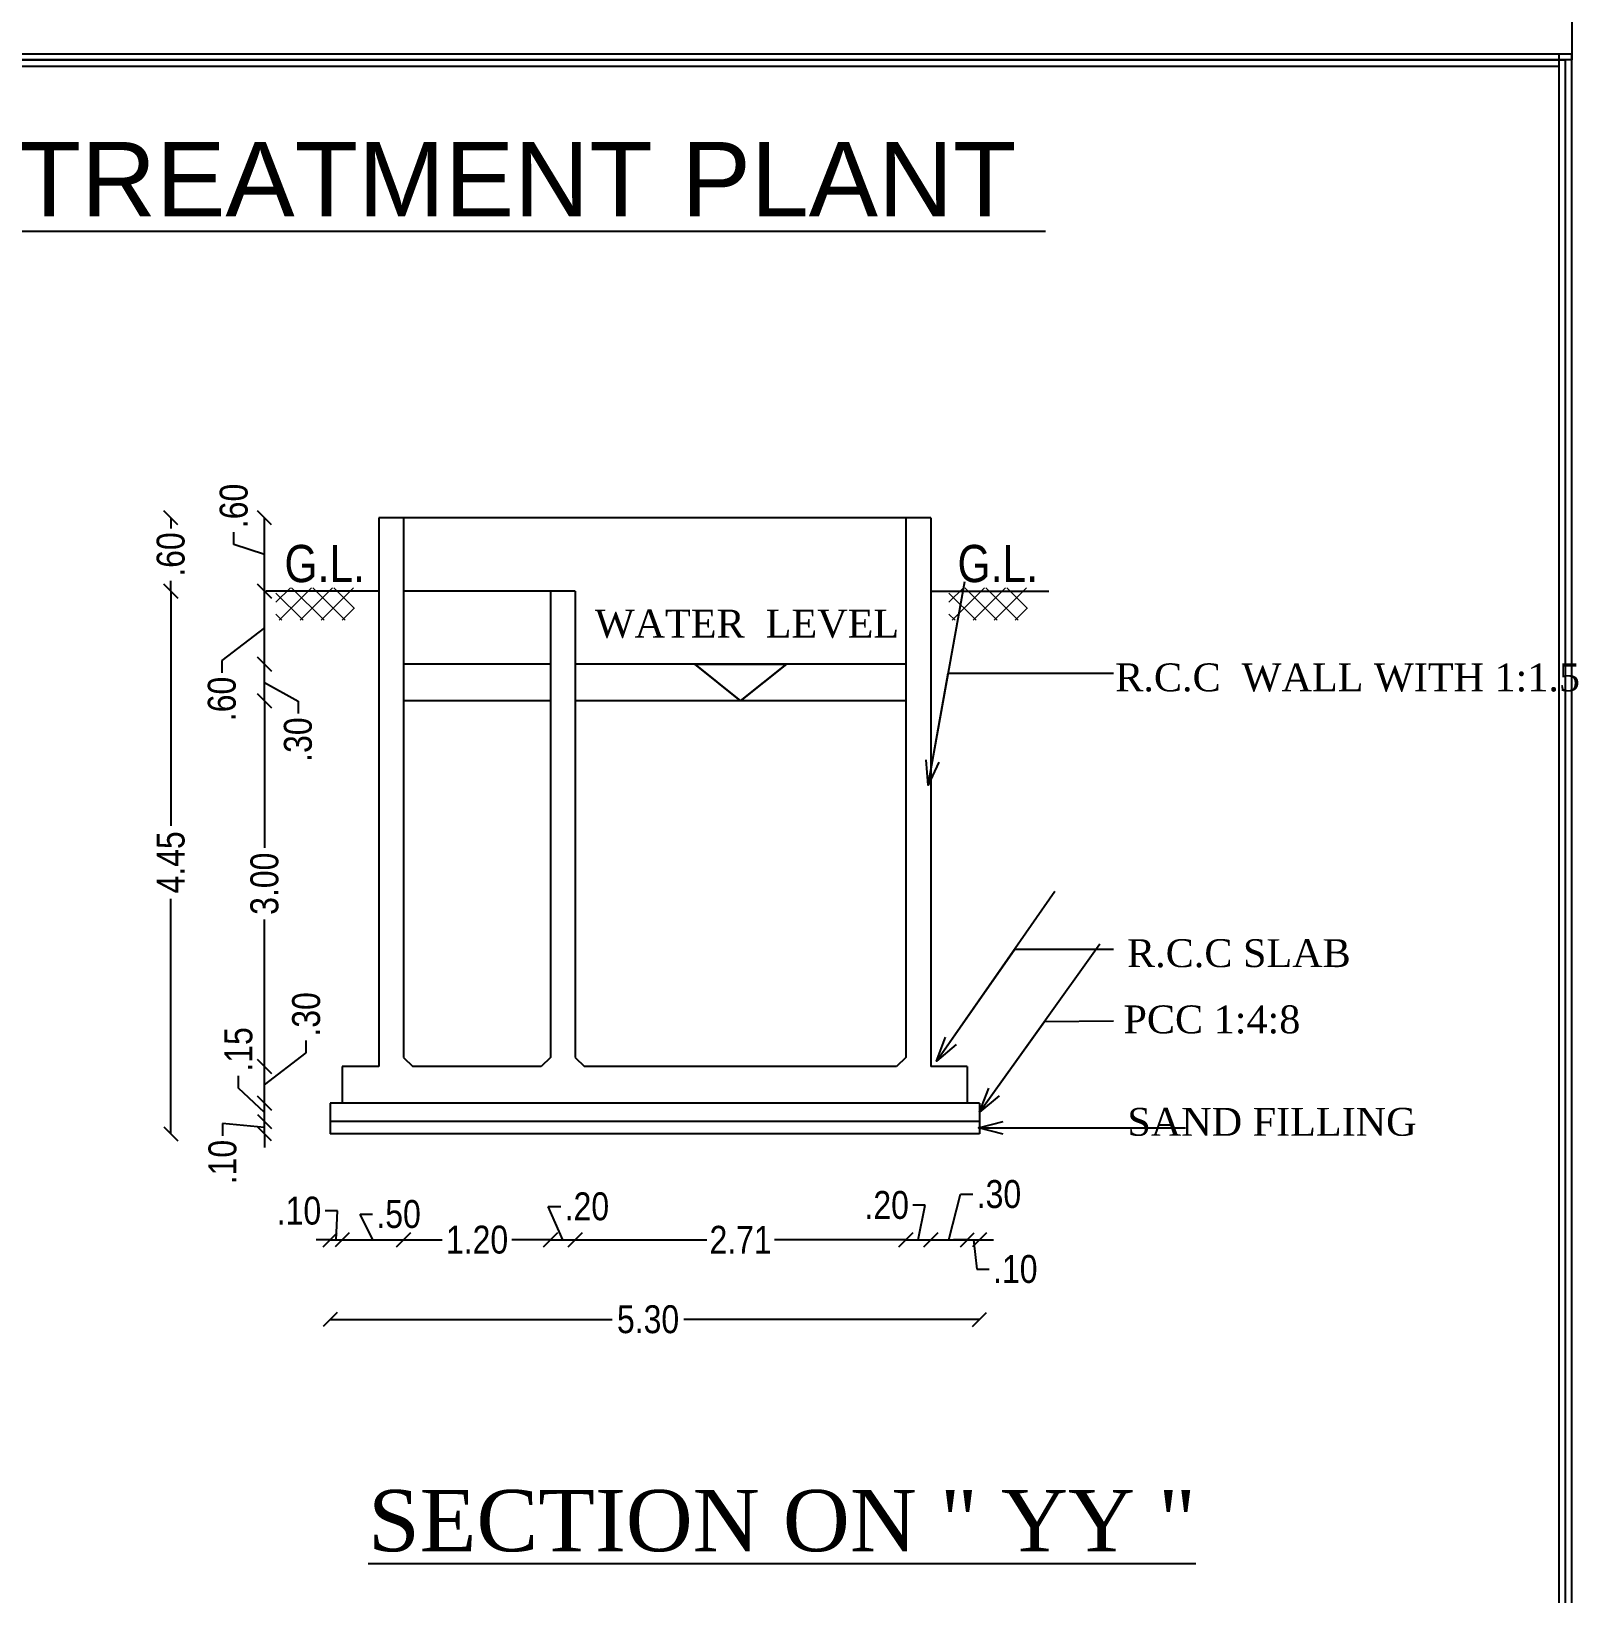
# Model space of a CAD drawing. Header units: metres. Extents: x 605 to 716, y 216 to 296.
# Drawn here: x 633.1 to 640.54, y 223.35 to 230.9 of the extents above; entities that cross this region are included whole.
import ezdxf

# ---------------------------------------------------------------- set-up
doc = ezdxf.new("R2010")
doc.units = ezdxf.units.M
for name, color, linetype in [('Dim', 3, 'Continuous'), ('Layer3', 156, 'Continuous'), ('TEXT', 7, 'Continuous')]:
    doc.layers.add(name, color=color, linetype=linetype)
for name, color, linetype, lineweight in [('grid', 8, 'Continuous', 13), ('JOINERY', 224, 'Continuous', 30), ('wall', 2, 'Continuous', 18)]:
    doc.layers.add(name, color=color, linetype=linetype, lineweight=lineweight)
doc.styles.add('BOUND1', font='times.ttf')
doc.styles.add('HANDWRITE', font='ARIALN.TTF')
doc.styles.get("Standard").update_dxf_attribs({"font": 'arial.ttf'})
doc.dimstyles.new('APP', dxfattribs={"dimscale": 0, "dimtxt": 9, "dimasz": 4.5, "dimexe": 0.18, "dimexo": 0.0625, "dimgap": 2, "dimtad": 0, "dimlfac": 0.0254, "dimzin": 4, "dimdsep": 46, "dimtxsty": 'HANDWRITE', "dimblk1": 'OBLIQUE', "dimblk2": 'OBLIQUE', "dimsah": 1, "dimcen": 0.09, "dimse1": 1, "dimse2": 1, "dimadec": 0, "dimazin": 0, "dimtfac": 1, "dimtmove": 0, "dimatfit": 3, "dimldrblk": 'OBLIQUE', "dimfxl": 0, "dimtolj": 1, "dimtzin": 0, "dimarcsym": 0})

# ---------------------------------------------------------------- blocks, each defined once
blk = doc.blocks.new('_Oblique')
at = {"color": 0, "linetype": 'ByBlock', "lineweight": -2}
blk.add_line((-0.5, -0.5), (0.5, 0.5), dxfattribs=at)
blk = doc.blocks.new('*D332')
at = {"layer": 'Defpoints', "color": 0}
for p in [(316259.94, -10497.76), (316269.98, -10497.76), (316269.98, -10501.7)]:
    blk.add_point(p, dxfattribs=at)
at = {"layer": 'Dim', "color": 0, "lineweight": -2}
for p, q in [((316259.94, -10497.76), (316259.94, -10493.26)), ((316259.94, -10499.73), (316246.41, -10498.43)), ((316246.41, -10498.43), (316246.41, -10502.43)), ((316259.94, -10501.7), (316259.94, -10497.76)), ((316259.94, -10501.7), (316259.94, -10497.76)), ((316259.94, -10501.7), (316259.94, -10506.2))]:
    blk.add_line(p, q, dxfattribs=at)
at = {"layer": 'Dim', "color": 0, "lineweight": -2, "xscale": 4.5, "yscale": 4.5, "zscale": 4.5}
for p, rotation in [((316259.94, -10497.76), 270), ((316259.94, -10501.7), 90)]:
    blk.add_blockref('_Oblique', p, dxfattribs=dict(at, rotation=rotation))
at = {"layer": 'Dim', "color": 0, "insert": (316246.41, -10510.86), "char_height": 9, "attachment_point": 5, "rotation": 90, "style": 'HANDWRITE'}
blk.add_mtext('\\A1;.10', dxfattribs=at)
blk = doc.blocks.new('*D333')
at = {"layer": 'Defpoints', "color": 0}
for p in [(316259.94, -10491.86), (316269.98, -10491.86), (316269.98, -10497.76)]:
    blk.add_point(p, dxfattribs=at)
at = {"layer": 'Dim', "color": 0, "lineweight": -2}
for p, q in [((316251.57, -10486.98), (316251.57, -10482.98)), ((316259.94, -10494.81), (316251.57, -10486.98)), ((316259.94, -10497.76), (316259.94, -10491.86))]:
    blk.add_line(p, q, dxfattribs=at)
at = {"layer": 'Dim', "color": 0, "lineweight": -2, "xscale": 4.5, "yscale": 4.5, "zscale": 4.5}
for p, rotation in [((316259.94, -10491.86), 90), ((316259.94, -10497.76), 270)]:
    blk.add_blockref('_Oblique', p, dxfattribs=dict(at, rotation=rotation))
at = {"layer": 'Dim', "color": 0, "insert": (316251.57, -10474.5), "char_height": 9, "attachment_point": 5, "rotation": 90, "style": 'HANDWRITE'}
blk.add_mtext('\\A1;.15', dxfattribs=at)
blk = doc.blocks.new('*D334')
at = {"layer": 'Defpoints', "color": 0}
for p in [(316259.94, -10480.06), (316273.91, -10480.06), (316269.98, -10491.86)]:
    blk.add_point(p, dxfattribs=at)
at = {"layer": 'Dim', "color": 0, "lineweight": -2}
for p, q in [((316273.4, -10475.64), (316273.4, -10471.64)), ((316259.94, -10485.96), (316273.4, -10475.64)), ((316259.94, -10491.86), (316259.94, -10480.06))]:
    blk.add_line(p, q, dxfattribs=at)
at = {"layer": 'Dim', "color": 0, "lineweight": -2, "xscale": 4.5, "yscale": 4.5, "zscale": 4.5}
for p, rotation in [((316259.94, -10480.06), 90), ((316259.94, -10491.86), 270)]:
    blk.add_blockref('_Oblique', p, dxfattribs=dict(at, rotation=rotation))
at = {"layer": 'Dim', "color": 0, "insert": (316273.4, -10463.2), "char_height": 9, "attachment_point": 5, "rotation": 90, "style": 'HANDWRITE'}
blk.add_mtext('\\A1;.30', dxfattribs=at)
blk = doc.blocks.new('*D335')
at = {"layer": 'Defpoints', "color": 0}
for p in [(316259.94, -10362.02), (316293.72, -10362.02), (316273.91, -10480.06)]:
    blk.add_point(p, dxfattribs=at)
at = {"layer": 'Dim', "color": 0, "lineweight": -2}
for p, q in [((316259.94, -10362.02), (316259.94, -10409.47)), ((316259.94, -10480.06), (316259.94, -10432.62))]:
    blk.add_line(p, q, dxfattribs=at)
at = {"layer": 'Dim', "color": 0, "lineweight": -2, "xscale": 4.5, "yscale": 4.5, "zscale": 4.5}
for p, rotation in [((316259.94, -10362.02), 90), ((316259.94, -10480.06), 270)]:
    blk.add_blockref('_Oblique', p, dxfattribs=dict(at, rotation=rotation))
at = {"layer": 'Dim', "color": 0, "insert": (316259.94, -10421.04), "char_height": 9, "attachment_point": 5, "rotation": 90, "style": 'HANDWRITE'}
blk.add_mtext('\\A1;3.00', dxfattribs=at)
blk = doc.blocks.new('*D336')
at = {"layer": 'Defpoints', "color": 0}
for p in [(316259.94, -10350.22), (316293.72, -10350.22), (316293.72, -10362.02)]:
    blk.add_point(p, dxfattribs=at)
at = {"layer": 'Dim', "color": 0, "lineweight": -2}
for p, q in [((316259.94, -10362.02), (316259.94, -10350.22)), ((316259.94, -10356.12), (316270.74, -10362.1)), ((316270.74, -10362.1), (316270.74, -10366.1))]:
    blk.add_line(p, q, dxfattribs=at)
at = {"layer": 'Dim', "color": 0, "lineweight": -2, "xscale": 4.5, "yscale": 4.5, "zscale": 4.5}
for p, rotation in [((316259.94, -10350.22), 90), ((316259.94, -10362.02), 270)]:
    blk.add_blockref('_Oblique', p, dxfattribs=dict(at, rotation=rotation))
at = {"layer": 'Dim', "color": 0, "insert": (316270.74, -10374.53), "char_height": 9, "attachment_point": 5, "rotation": 90, "style": 'HANDWRITE'}
blk.add_mtext('\\A1;.30', dxfattribs=at)
blk = doc.blocks.new('*D337')
at = {"layer": 'Defpoints', "color": 0}
for p in [(316259.94, -10326.62), (316293.72, -10326.62), (316293.72, -10350.22)]:
    blk.add_point(p, dxfattribs=at)
at = {"layer": 'Dim', "color": 0, "lineweight": -2}
for p, q in [((316259.94, -10350.22), (316259.94, -10326.62)), ((316259.94, -10338.42), (316246.2, -10348.97)), ((316246.2, -10348.97), (316246.2, -10352.97))]:
    blk.add_line(p, q, dxfattribs=at)
at = {"layer": 'Dim', "color": 0, "lineweight": -2, "xscale": 4.5, "yscale": 4.5, "zscale": 4.5}
for p, rotation in [((316259.94, -10326.62), 90), ((316259.94, -10350.22), 270)]:
    blk.add_blockref('_Oblique', p, dxfattribs=dict(at, rotation=rotation))
at = {"layer": 'Dim', "color": 0, "insert": (316246.2, -10361.41), "char_height": 9, "attachment_point": 5, "rotation": 90, "style": 'HANDWRITE'}
blk.add_mtext('\\A1;.60', dxfattribs=at)
blk = doc.blocks.new('*D338')
at = {"layer": 'Defpoints', "color": 0}
for p in [(316259.94, -10303.01), (316293.72, -10303.01), (316293.72, -10326.62)]:
    blk.add_point(p, dxfattribs=at)
at = {"layer": 'Dim', "color": 0, "lineweight": -2}
for p, q in [((316259.94, -10326.62), (316259.94, -10303.01)), ((316250.04, -10311.56), (316250.04, -10307.56)), ((316259.94, -10314.81), (316250.04, -10311.56))]:
    blk.add_line(p, q, dxfattribs=at)
at = {"layer": 'Dim', "color": 0, "lineweight": -2, "xscale": 4.5, "yscale": 4.5, "zscale": 4.5}
for p, rotation in [((316259.94, -10303.01), 90), ((316259.94, -10326.62), 270)]:
    blk.add_blockref('_Oblique', p, dxfattribs=dict(at, rotation=rotation))
at = {"layer": 'Dim', "color": 0, "insert": (316250.04, -10299.13), "char_height": 9, "attachment_point": 5, "rotation": 90, "style": 'HANDWRITE'}
blk.add_mtext('\\A1;.60', dxfattribs=at)
blk = doc.blocks.new('*D339')
at = {"layer": 'Defpoints', "color": 0}
for p in [(316229.71, -10326.62), (316296.8, -10326.62), (316281.07, -10501.7)]:
    blk.add_point(p, dxfattribs=at)
at = {"layer": 'Dim', "color": 0, "lineweight": -2}
for p, q in [((316229.71, -10326.62), (316229.71, -10402.39)), ((316229.71, -10501.7), (316229.71, -10425.92))]:
    blk.add_line(p, q, dxfattribs=at)
at = {"layer": 'Dim', "color": 0, "lineweight": -2, "xscale": 4.5, "yscale": 4.5, "zscale": 4.5}
for p, rotation in [((316229.71, -10326.62), 90), ((316229.71, -10501.7), 270)]:
    blk.add_blockref('_Oblique', p, dxfattribs=dict(at, rotation=rotation))
at = {"layer": 'Dim', "color": 0, "insert": (316229.71, -10414.16), "char_height": 9, "attachment_point": 5, "rotation": 90, "style": 'HANDWRITE'}
blk.add_mtext('\\A1;4.45', dxfattribs=at)
blk = doc.blocks.new('*D340')
at = {"layer": 'Defpoints', "color": 0}
for p in [(316229.71, -10303.01), (316296.8, -10303.01), (316296.8, -10326.62)]:
    blk.add_point(p, dxfattribs=at)
at = {"layer": 'Dim', "color": 0, "lineweight": -2}
for p, q in [((316229.71, -10303.01), (316229.71, -10306.37)), ((316229.71, -10326.62), (316229.71, -10323.25))]:
    blk.add_line(p, q, dxfattribs=at)
at = {"layer": 'Dim', "color": 0, "lineweight": -2, "xscale": 4.5, "yscale": 4.5, "zscale": 4.5}
for p, rotation in [((316229.71, -10303.01), 90), ((316229.71, -10326.62), 270)]:
    blk.add_blockref('_Oblique', p, dxfattribs=dict(at, rotation=rotation))
at = {"layer": 'Dim', "color": 0, "insert": (316229.71, -10314.81), "char_height": 9, "attachment_point": 5, "rotation": 90, "style": 'HANDWRITE'}
blk.add_mtext('\\A1;.60', dxfattribs=at)
blk = doc.blocks.new('*D310')
at = {"layer": 'Defpoints', "color": 0}
for p in [(316281.07, -10491.86), (316285, -10491.86), (316285, -10535.93)]:
    blk.add_point(p, dxfattribs=at)
at = {"layer": 'grid', "color": 0, "lineweight": -2}
for p, q in [((316283.49, -10526.58), (316279.49, -10526.58)), ((316283.03, -10535.93), (316283.49, -10526.58)), ((316281.07, -10535.93), (316276.57, -10535.93)), ((316281.07, -10535.93), (316285, -10535.93)), ((316281.07, -10535.93), (316285, -10535.93)), ((316285, -10535.93), (316289.5, -10535.93))]:
    blk.add_line(p, q, dxfattribs=at)
at = {"layer": 'grid', "color": 0, "lineweight": -2, "xscale": 4.5, "yscale": 4.5, "zscale": 4.5}
blk.add_blockref('_Oblique', (316281.07, -10535.93), dxfattribs=at)
at = {"layer": 'grid', "color": 0, "lineweight": -2, "xscale": 4.5, "yscale": 4.5, "zscale": 4.5, "rotation": 180}
blk.add_blockref('_Oblique', (316285, -10535.93), dxfattribs=at)
at = {"layer": 'grid', "color": 0, "insert": (316271.05, -10526.58), "char_height": 9, "attachment_point": 5, "style": 'HANDWRITE'}
blk.add_mtext('\\A1;.10', dxfattribs=at)
blk = doc.blocks.new('*D311')
at = {"layer": 'Defpoints', "color": 0}
for p in [(316304.8, -10431.58), (316285, -10491.86), (316304.8, -10535.93)]:
    blk.add_point(p, dxfattribs=at)
at = {"layer": 'grid', "color": 0, "lineweight": -2}
for p, q in [((316294.9, -10535.93), (316290.74, -10527.68)), ((316290.74, -10527.68), (316294.74, -10527.68)), ((316285, -10535.93), (316304.8, -10535.93))]:
    blk.add_line(p, q, dxfattribs=at)
at = {"layer": 'grid', "color": 0, "lineweight": -2, "xscale": 4.5, "yscale": 4.5, "zscale": 4.5, "rotation": 180}
blk.add_blockref('_Oblique', (316285, -10535.93), dxfattribs=at)
at = {"layer": 'grid', "color": 0, "lineweight": -2, "xscale": 4.5, "yscale": 4.5, "zscale": 4.5}
blk.add_blockref('_Oblique', (316304.8, -10535.93), dxfattribs=at)
at = {"layer": 'grid', "color": 0, "insert": (316303.18, -10527.68), "char_height": 9, "attachment_point": 5, "style": 'HANDWRITE'}
blk.add_mtext('\\A1;.50', dxfattribs=at)
blk = doc.blocks.new('*D312')
at = {"layer": 'Defpoints', "color": 0}
for p in [(316304.8, -10431.58), (316352.17, -10431.58), (316352.17, -10535.93)]:
    blk.add_point(p, dxfattribs=at)
at = {"layer": 'grid', "color": 0, "lineweight": -2}
for p, q in [((316304.8, -10535.93), (316317.26, -10535.93)), ((316352.17, -10535.93), (316339.71, -10535.93))]:
    blk.add_line(p, q, dxfattribs=at)
at = {"layer": 'grid', "color": 0, "lineweight": -2, "xscale": 4.5, "yscale": 4.5, "zscale": 4.5, "rotation": 180}
blk.add_blockref('_Oblique', (316304.8, -10535.93), dxfattribs=at)
at = {"layer": 'grid', "color": 0, "lineweight": -2, "xscale": 4.5, "yscale": 4.5, "zscale": 4.5}
blk.add_blockref('_Oblique', (316352.17, -10535.93), dxfattribs=at)
at = {"layer": 'grid', "color": 0, "insert": (316328.49, -10535.93), "char_height": 9, "attachment_point": 5, "style": 'HANDWRITE'}
blk.add_mtext('\\A1;1.20', dxfattribs=at)
blk = doc.blocks.new('*D313')
at = {"layer": 'Defpoints', "color": 0}
for p in [(316352.17, -10431.58), (316360.17, -10431.58), (316360.17, -10535.93)]:
    blk.add_point(p, dxfattribs=at)
at = {"layer": 'grid', "color": 0, "lineweight": -2}
for p, q in [((316356.17, -10535.93), (316351.47, -10525.19)), ((316351.47, -10525.19), (316355.47, -10525.19)), ((316352.17, -10535.93), (316360.17, -10535.93))]:
    blk.add_line(p, q, dxfattribs=at)
at = {"layer": 'grid', "color": 0, "lineweight": -2, "xscale": 4.5, "yscale": 4.5, "zscale": 4.5, "rotation": 180}
blk.add_blockref('_Oblique', (316352.17, -10535.93), dxfattribs=at)
at = {"layer": 'grid', "color": 0, "lineweight": -2, "xscale": 4.5, "yscale": 4.5, "zscale": 4.5}
blk.add_blockref('_Oblique', (316360.17, -10535.93), dxfattribs=at)
at = {"layer": 'grid', "color": 0, "insert": (316363.91, -10525.19), "char_height": 9, "attachment_point": 5, "style": 'HANDWRITE'}
blk.add_mtext('\\A1;.20', dxfattribs=at)
blk = doc.blocks.new('*D314')
at = {"layer": 'Defpoints', "color": 0}
for p in [(316360.17, -10431.58), (316466.8, -10431.58), (316466.8, -10535.93)]:
    blk.add_point(p, dxfattribs=at)
at = {"layer": 'grid', "color": 0, "lineweight": -2}
for p, q in [((316360.17, -10535.93), (316402.55, -10535.93)), ((316466.8, -10535.93), (316424.42, -10535.93))]:
    blk.add_line(p, q, dxfattribs=at)
at = {"layer": 'grid', "color": 0, "lineweight": -2, "xscale": 4.5, "yscale": 4.5, "zscale": 4.5, "rotation": 180}
blk.add_blockref('_Oblique', (316360.17, -10535.93), dxfattribs=at)
at = {"layer": 'grid', "color": 0, "lineweight": -2, "xscale": 4.5, "yscale": 4.5, "zscale": 4.5}
blk.add_blockref('_Oblique', (316466.8, -10535.93), dxfattribs=at)
at = {"layer": 'grid', "color": 0, "insert": (316413.49, -10535.93), "char_height": 9, "attachment_point": 5, "style": 'HANDWRITE'}
blk.add_mtext('\\A1;2.71', dxfattribs=at)
blk = doc.blocks.new('*D315')
at = {"layer": 'Defpoints', "color": 0}
for p in [(316466.8, -10431.58), (316474.8, -10431.58), (316474.8, -10535.93)]:
    blk.add_point(p, dxfattribs=at)
at = {"layer": 'grid', "color": 0, "lineweight": -2}
for p, q in [((316473.05, -10524.75), (316469.05, -10524.75)), ((316470.8, -10535.93), (316473.05, -10524.75)), ((316466.8, -10535.93), (316474.8, -10535.93))]:
    blk.add_line(p, q, dxfattribs=at)
at = {"layer": 'grid', "color": 0, "lineweight": -2, "xscale": 4.5, "yscale": 4.5, "zscale": 4.5, "rotation": 180}
blk.add_blockref('_Oblique', (316466.8, -10535.93), dxfattribs=at)
at = {"layer": 'grid', "color": 0, "lineweight": -2, "xscale": 4.5, "yscale": 4.5, "zscale": 4.5}
blk.add_blockref('_Oblique', (316474.8, -10535.93), dxfattribs=at)
at = {"layer": 'grid', "color": 0, "insert": (316460.61, -10524.75), "char_height": 9, "attachment_point": 5, "style": 'HANDWRITE'}
blk.add_mtext('\\A1;.20', dxfattribs=at)
blk = doc.blocks.new('*D316')
at = {"layer": 'Defpoints', "color": 0}
for p in [(316474.8, -10431.58), (316486.61, -10480.06), (316486.61, -10535.93)]:
    blk.add_point(p, dxfattribs=at)
at = {"layer": 'grid', "color": 0, "lineweight": -2}
for p, q in [((316480.7, -10535.93), (316484.37, -10521.23)), ((316484.37, -10521.23), (316488.37, -10521.23)), ((316474.8, -10535.93), (316486.61, -10535.93))]:
    blk.add_line(p, q, dxfattribs=at)
at = {"layer": 'grid', "color": 0, "lineweight": -2, "xscale": 4.5, "yscale": 4.5, "zscale": 4.5, "rotation": 180}
blk.add_blockref('_Oblique', (316474.8, -10535.93), dxfattribs=at)
at = {"layer": 'grid', "color": 0, "lineweight": -2, "xscale": 4.5, "yscale": 4.5, "zscale": 4.5}
blk.add_blockref('_Oblique', (316486.61, -10535.93), dxfattribs=at)
at = {"layer": 'grid', "color": 0, "insert": (316496.81, -10521.23), "char_height": 9, "attachment_point": 5, "style": 'HANDWRITE'}
blk.add_mtext('\\A1;.30', dxfattribs=at)
blk = doc.blocks.new('*D317')
at = {"layer": 'Defpoints', "color": 0}
for p in [(316486.61, -10480.06), (316490.54, -10491.86), (316490.54, -10535.93)]:
    blk.add_point(p, dxfattribs=at)
at = {"layer": 'grid', "color": 0, "lineweight": -2}
for p, q in [((316486.61, -10535.93), (316482.11, -10535.93)), ((316486.61, -10535.93), (316490.54, -10535.93)), ((316486.61, -10535.93), (316490.54, -10535.93)), ((316488.57, -10535.93), (316489.65, -10545.41)), ((316490.54, -10535.93), (316495.04, -10535.93)), ((316489.65, -10545.41), (316493.65, -10545.41))]:
    blk.add_line(p, q, dxfattribs=at)
at = {"layer": 'grid', "color": 0, "lineweight": -2, "xscale": 4.5, "yscale": 4.5, "zscale": 4.5}
blk.add_blockref('_Oblique', (316486.61, -10535.93), dxfattribs=at)
at = {"layer": 'grid', "color": 0, "lineweight": -2, "xscale": 4.5, "yscale": 4.5, "zscale": 4.5, "rotation": 180}
blk.add_blockref('_Oblique', (316490.54, -10535.93), dxfattribs=at)
at = {"layer": 'grid', "color": 0, "insert": (316502.09, -10545.41), "char_height": 9, "attachment_point": 5, "style": 'HANDWRITE'}
blk.add_mtext('\\A1;.10', dxfattribs=at)
blk = doc.blocks.new('*D318')
at = {"layer": 'Defpoints', "color": 0}
for p in [(316281.07, -10501.7), (316490.54, -10501.7), (316490.54, -10561.62)]:
    blk.add_point(p, dxfattribs=at)
at = {"layer": 'grid', "color": 0, "lineweight": -2}
for p, q in [((316281.07, -10561.62), (316372.06, -10561.62)), ((316490.54, -10561.62), (316395.21, -10561.62))]:
    blk.add_line(p, q, dxfattribs=at)
at = {"layer": 'grid', "color": 0, "lineweight": -2, "xscale": 4.5, "yscale": 4.5, "zscale": 4.5, "rotation": 180}
blk.add_blockref('_Oblique', (316281.07, -10561.62), dxfattribs=at)
at = {"layer": 'grid', "color": 0, "lineweight": -2, "xscale": 4.5, "yscale": 4.5, "zscale": 4.5}
blk.add_blockref('_Oblique', (316490.54, -10561.62), dxfattribs=at)
at = {"layer": 'grid', "color": 0, "insert": (316383.64, -10561.62), "char_height": 9, "attachment_point": 5, "style": 'HANDWRITE'}
blk.add_mtext('\\A1;5.30', dxfattribs=at)
blk = doc.blocks.new('FVXV')
at = {"layer": 'grid'}
h = blk.add_hatch(dxfattribs=at)
h.set_pattern_fill('NET', color=256, scale=38.4, angle=45, style=0)
h.set_pattern_definition([(45, (314547.528, -11200.8405), (-3.394113, 3.394113), []), (135, (314547.528, -11200.8405), (-3.394113, -3.394113), [])])
h.paths.add_polyline_path([(316288.913, -10325.546), (316263.606, -10325.546), (316263.606, -10336.002), (316288.913, -10336.002)])
h = blk.add_hatch(dxfattribs=at)
h.set_pattern_fill('NET', color=256, scale=38.4, angle=45, style=0)
h.set_pattern_definition([(45, (314764.6105, -11200.8405), (-3.394113, 3.394113), []), (135, (314764.6105, -11200.8405), (-3.394113, -3.394113), [])])
h.paths.add_polyline_path([(316505.996, -10325.546), (316480.688, -10325.546), (316480.688, -10336.002), (316505.996, -10336.002)])
at = {"color": 2}
blk.add_line((316677.554, -11077.785), (316677.554, -10153.33), dxfattribs=at)
for points in [[(316681.554, -10153.33), (315670.472, -10153.33), (315670.472, -11096.474), (316681.554, -11096.474)], [(316679.554, -10155.33), (315672.472, -10155.33), (315672.472, -11094.474), (316679.554, -11094.474)], [(316677.554, -10157.33), (315674.472, -10157.33), (315674.472, -11092.474), (316677.554, -11092.474)]]:
    blk.add_lwpolyline(points, close=True, dxfattribs=at)
at = {"layer": 'JOINERY'}
for p, q in [((316413.488, -10350.222), (316398.677, -10350.222)), ((316398.677, -10350.222), (316413.488, -10362.025)), ((316413.488, -10350.222), (316428.299, -10350.222)), ((316428.299, -10350.222), (316413.488, -10362.025))]:
    blk.add_line(p, q, dxfattribs=at)
at = {"layer": 'wall', "lineweight": -2}
for p, q in [((316296.803, -10303.009), (316296.803, -10480.058)), ((316474.803, -10303.009), (316296.803, -10303.009)), ((316304.803, -10303.009), (316304.803, -10477.058)), ((316466.803, -10303.009), (316466.803, -10477.058)), ((316474.803, -10303.009), (316474.803, -10480.058)), ((316296.803, -10326.615), (316260.403, -10326.615)), ((316360.172, -10326.615), (316304.803, -10326.615)), ((316352.172, -10326.615), (316352.172, -10477.058)), ((316360.172, -10326.615), (316360.172, -10477.058)), ((316474.803, -10326.615), (316512.881, -10326.615)), ((316352.172, -10350.222), (316304.803, -10350.222)), ((316466.803, -10350.222), (316360.172, -10350.222)), ((316352.172, -10362.025), (316304.803, -10362.025)), ((316466.803, -10362.025), (316360.172, -10362.025)), ((316304.803, -10477.058), (316307.803, -10480.058)), ((316352.172, -10477.058), (316349.172, -10480.058)), ((316360.172, -10477.058), (316363.172, -10480.058)), ((316466.803, -10477.058), (316463.803, -10480.058)), ((316285, -10480.058), (316285, -10491.861)), ((316296.803, -10480.058), (316285, -10480.058)), ((316349.172, -10480.058), (316307.803, -10480.058)), ((316463.803, -10480.058), (316363.172, -10480.058)), ((316486.607, -10480.058), (316474.803, -10480.058)), ((316486.607, -10480.058), (316486.607, -10491.861)), ((316281.066, -10491.861), (316281.066, -10501.697)), ((316490.541, -10491.861), (316281.066, -10491.861)), ((316490.541, -10491.861), (316490.541, -10501.697)), ((316490.541, -10497.763), (316281.066, -10497.763)), ((316490.541, -10501.697), (316281.066, -10501.697))]:
    blk.add_line(p, q, dxfattribs=at)
at = {"layer": 'Layer3'}
blk.add_text('%%UWASTE WATER TREATMENT PLANT ', height=24, dxfattribs=at).set_placement((315921.387, -10205.708))
at = {"layer": 'TEXT'}
for s, height, style, p in [('G.L.', 12, 'HANDWRITE', (316266.362, -10323.719)), ('G.L.', 12, 'HANDWRITE', (316483.445, -10323.719)), ('WATER  LEVEL', 9, 'BOUND1', (316366.469, -10341.6)), ('R.C.C  WALL WITH 1:1.5:3', 9, 'BOUND1', (316534.329, -10358.941)), ('R.C.C SLAB', 9, 'BOUND1', (316538.126, -10447.937)), ('PCC 1:4:8', 9, 'BOUND1', (316536.972, -10469.308)), ('SAND FILLING', 9, 'BOUND1', (316538.239, -10502.361)), ('%%USECTION ON " YY "', 19.8, 'BOUND1', (316293.376, -10636.431))]:
    blk.add_text(s, height=height, dxfattribs=dict(at, style=style)).set_placement(p)
at = {"layer": 'Dim'}
for base, p1, p2, picture, middle in [((316259.935, -10303.009), (316293.717, -10326.615), (316293.717, -10303.009), '*D338', (316250.042, -10305.563)), ((316259.935, -10326.615), (316293.717, -10350.222), (316293.717, -10326.615), '*D337', (316246.203, -10354.971)), ((316259.935, -10350.222), (316293.717, -10362.025), (316293.717, -10350.222), '*D336', (316270.742, -10368.096)), ((316259.935, -10480.058), (316269.98, -10491.861), (316273.914, -10480.058), '*D334', (316273.396, -10469.641)), ((316259.935, -10491.861), (316269.98, -10497.763), (316269.98, -10491.861), '*D333', (316251.569, -10480.979)), ((316259.935, -10497.763), (316269.98, -10501.697), (316269.98, -10497.763), '*D332', (316246.406, -10504.426))]:
    dim = blk.add_linear_dim(base=base, p1=p1, p2=p2, angle=90, dimstyle='APP', override={"dimscale": 1, "dimtmove": 1}, dxfattribs=at)
    dim.commit()
    dim.dimension.update_dxf_attribs({"geometry": picture, "text_midpoint": middle, "dimtype": 128})
for base, p1, p2, override, picture, middle in [((316229.707, -10303.009), (316296.803, -10326.615), (316296.803, -10303.009), {"dimscale": 1, "dimtmove": 1}, '*D340', (316229.707, -10314.812)), ((316229.707, -10326.615), (316281.066, -10501.697), (316296.803, -10326.615), {"dimscale": 1}, '*D339', (316229.707, -10414.156)), ((316259.935, -10362.025), (316273.914, -10480.058), (316293.717, -10362.025), {"dimscale": 1, "dimtmove": 1}, '*D335', (316259.935, -10421.041))]:
    dim = blk.add_linear_dim(base=base, p1=p1, p2=p2, angle=90, dimstyle='APP', override=override, dxfattribs=at)
    dim.commit()
    dim.dimension.update_dxf_attribs({"geometry": picture, "text_midpoint": middle})
at = {"layer": 'grid'}
for base, p1, p2, picture, middle in [((316304.803, -10535.929), (316285, -10491.861), (316304.803, -10431.579), '*D311', (316296.743, -10527.682)), ((316360.172, -10535.929), (316352.172, -10431.579), (316360.172, -10431.579), '*D313', (316357.47, -10525.189)), ((316474.803, -10535.929), (316466.803, -10431.579), (316474.803, -10431.579), '*D315', (316467.049, -10524.749)), ((316486.607, -10535.929), (316474.803, -10431.579), (316486.607, -10480.058), '*D316', (316490.372, -10521.232)), ((316490.541, -10535.929), (316486.607, -10480.058), (316490.541, -10491.861), '*D317', (316495.653, -10545.412)), ((316285, -10535.929), (316281.066, -10491.861), (316285, -10491.861), '*D310', (316277.487, -10526.583))]:
    dim = blk.add_linear_dim(base=base, p1=p1, p2=p2, dimstyle='APP', override={"dimscale": 1, "dimtmove": 1, "dimfxl": 0.18}, dxfattribs=at)
    dim.commit()
    dim.dimension.update_dxf_attribs({"geometry": picture, "text_midpoint": middle, "dimtype": 128})
for base, p1, p2, picture, middle in [((316352.172, -10535.929), (316304.803, -10431.579), (316352.172, -10431.579), '*D312', (316328.488, -10535.929)), ((316466.803, -10535.929), (316360.172, -10431.579), (316466.803, -10431.579), '*D314', (316413.488, -10535.929))]:
    dim = blk.add_linear_dim(base=base, p1=p1, p2=p2, dimstyle='APP', override={"dimscale": 1, "dimtmove": 1, "dimfxl": 0.18}, dxfattribs=at)
    dim.commit()
    dim.dimension.update_dxf_attribs({"geometry": picture, "text_midpoint": middle})
dim = blk.add_linear_dim(base=(316490.541, -10561.623), p1=(316281.066, -10501.697), p2=(316490.541, -10501.697), text='5.30', dimstyle='APP', override={"dimscale": 1, "dimfxl": 0.18}, dxfattribs=at)
dim.commit()
dim.dimension.update_dxf_attribs({"geometry": '*D318', "text_midpoint": (316383.637, -10561.623), "dimtype": 128})
at = {"layer": 'Dim'}
for points in [[(316473.999, -10389.277), (316480.485, -10353.115), (316533.796, -10353.115)], [(316476.723, -10478.273), (316501.9, -10442.11), (316533.796, -10442.11)], [(316490.541, -10494.768), (316511.463, -10465.446), (316533.796, -10465.284)], [(316490.223, -10499.78), (316535.627, -10499.78)]]:
    blk.add_leader(points, dimstyle='APP', override={"dimscale": 1, "dimasz": 8, "dimldrblk": 'Open30'}, dxfattribs=at)

msp = doc.modelspace()

# ---------------------------------------------------------------- linework, layer by layer
at = {"color": 1}
msp.add_lwpolyline([(625.4241, 241.4559), (640.5417, 241.4559), (640.5417, 230.7666), (625.4241, 230.7666)], close=True, dxfattribs=at)

# ---------------------------------------------------------------- block references
at = {"xscale": 0.0149789022267586, "yscale": 0.0149789022267586, "zscale": 0.0149789022267586}
msp.add_blockref('FVXV', (-4103.0003, 382.8795), dxfattribs=at)

doc.saveas('drawing.dxf')
